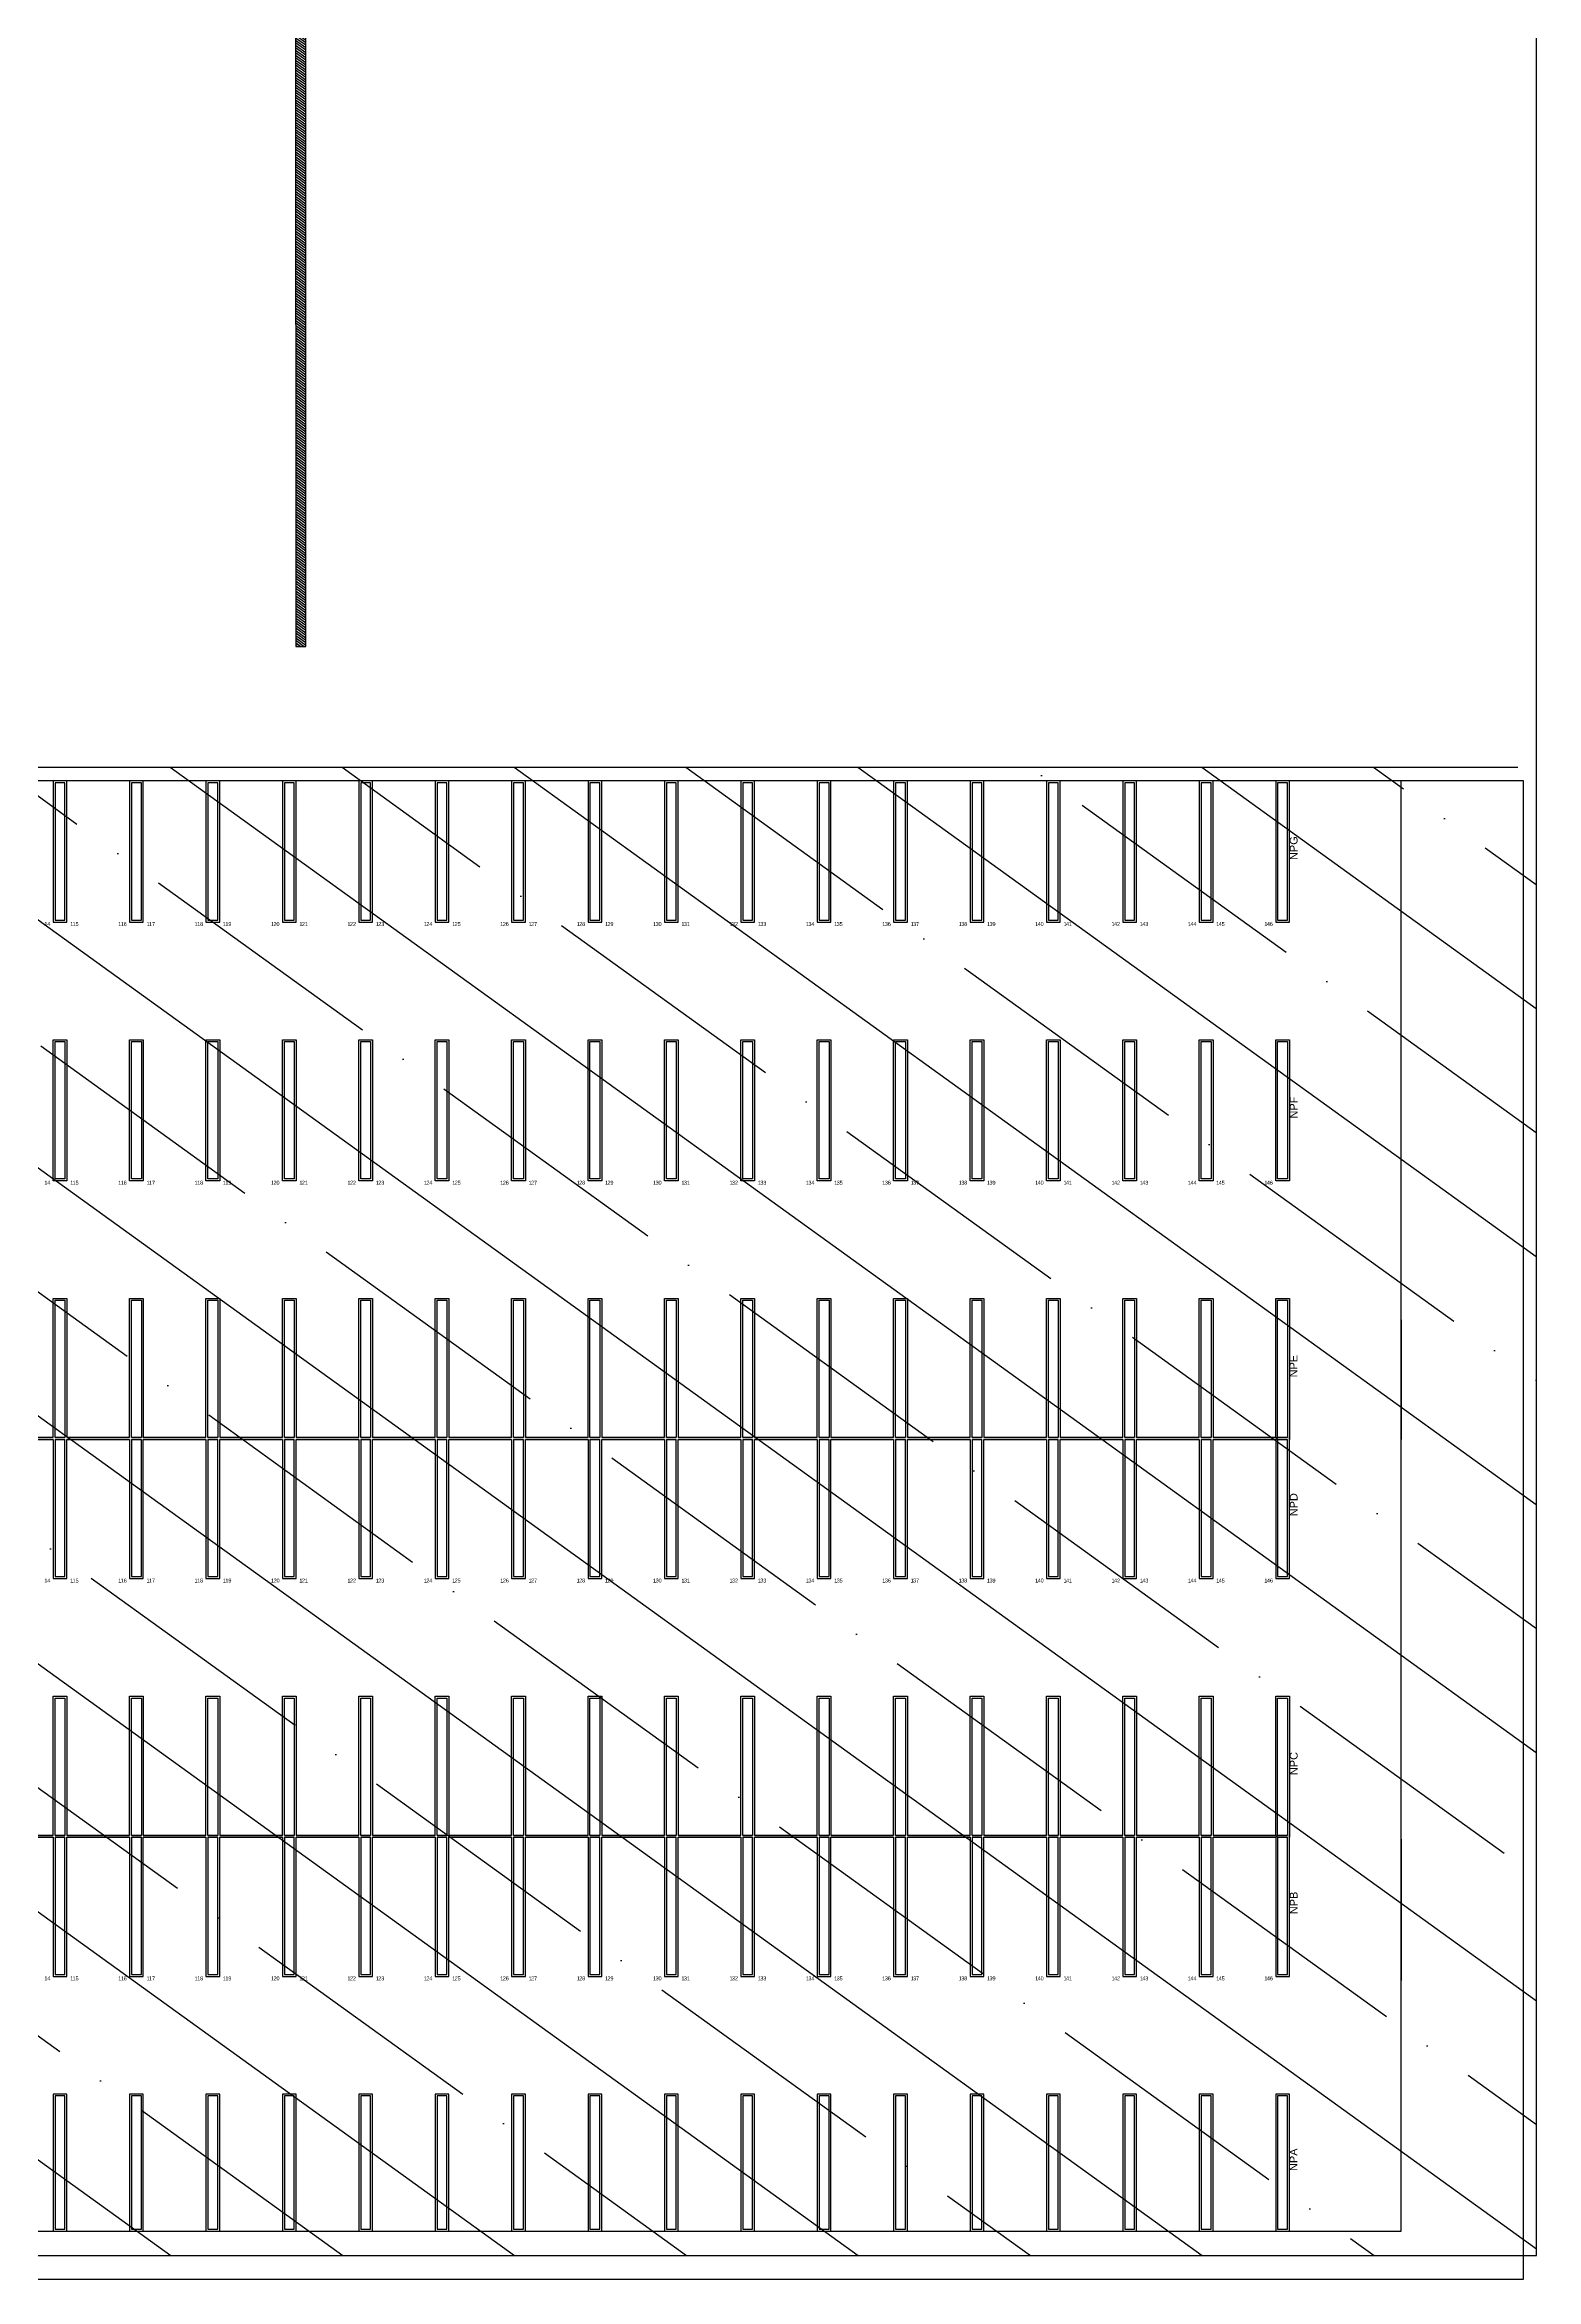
# Model space of a CAD drawing. Header units: inches. Extents: x -233729 to 737493, y -275239 to 196021.
# Drawn here: x 647806 to 704334, y -88617 to -3958 of the extents above; entities that cross this region are included whole.
import ezdxf
from ezdxf.lldxf.tags import DXFTag

# ---------------------------------------------------------------- set-up
doc = ezdxf.new("R2010")
doc.units = ezdxf.units.IN
doc.header["$MEASUREMENT"] = 0
for name, color, linetype in [('_FL_AREAS', 92, 'Continuous'), ('_FL_NEW WH_Pallets', 1, 'Continuous'), ('_FL_NEW WH_WALLS', 1, 'Continuous'), ('PR-CONCRETE', 224, 'Continuous'), ('PR-CONCRETE HATCH', 253, 'Continuous')]:
    doc.layers.add(name, color=color, linetype=linetype)
doc.layers.add('PR-RETAINING WALLS', color=4, linetype='Continuous', lineweight=25)
doc.styles.get("Standard").update_dxf_attribs({"font": 'arial.ttf'})
tags = doc.linetypes.add('DASHDOT2', pattern=[12.7, 6.35, -3.175, 0, -3.175]).pattern_tags.tags
tags[10:11] = [DXFTag(74, 4), DXFTag(75, 0), DXFTag(340, '0'), DXFTag(46, 0.0), DXFTag(50, 0.0), DXFTag(44, 0.0), DXFTag(45, 0.0)]
tags[8:9] = [DXFTag(74, 4), DXFTag(75, 0), DXFTag(340, '0'), DXFTag(46, 0.0), DXFTag(50, 0.0), DXFTag(44, 0.0), DXFTag(45, 0.0)]
tags[6:7] = [DXFTag(74, 4), DXFTag(75, 0), DXFTag(340, '0'), DXFTag(46, 0.0), DXFTag(50, 0.0), DXFTag(44, 0.0), DXFTag(45, 0.0)]
tags[4:5] = [DXFTag(74, 4), DXFTag(75, 0), DXFTag(340, '0'), DXFTag(46, 0.0), DXFTag(50, 0.0), DXFTag(44, 0.0), DXFTag(45, 0.0)]

# ---------------------------------------------------------------- blocks, each defined once
blk = doc.blocks.new('A$Cd2fab3cb')
at = {"layer": 'PR-CONCRETE HATCH', "linetype": 'DASHDOT2', "transparency": 33554559}
h = blk.add_hatch(dxfattribs=at)
h.set_pattern_fill('ANSI35', color=256, scale=100)
h.set_pattern_definition([(45, (-1598098.226, -830189.208), (-17.67766953, 17.67766953), []), (45, (-1598080.55, -830189.208), (-17.67766953, 17.67766953), [31.25, -6.25, 0, -6.25])])
h.paths.add_polyline_path([(118.26, 135.82), (300.88, 106.22), (182.68, -622.78), (0.07, -593.17)])
at = {"layer": 'PR-RETAINING WALLS'}
h = blk.add_hatch(dxfattribs=at)
h.set_pattern_fill('ANSI31', color=256, scale=2)
h.set_pattern_definition([(45, (-1598050.41568, -829894.31866), (-0.176776695297, 0.176776695297), [])])
h.paths.add_polyline_path([(-0.2, -1.24), (78.77, -14.03), (78.97, -12.79), (0, 0)])
at = {"layer": 'PR-CONCRETE'}
blk.add_lwpolyline([(183.1, -620.22), (300.88, 106.22), (-375.29, 215.84, 0.414214), (-426.92, 178.63), (-589.53, -824.37, -0.225878), (-596.57, -834.55, 1.082972), (-534.25, -925.43, -0.21352), (-522.41, -922.28), (-198.23, -974.84, -0.413147), (-160.99, -1026.3), (-166.15, -1058.87)], format="xyb", dxfattribs=at)
at = {"layer": 'PR-CONCRETE HATCH', "linetype": 'DASHDOT2'}
blk.add_lwpolyline([(0.07, -593.17), (117.9, 133.57)], dxfattribs=at)
at = {"layer": 'PR-RETAINING WALLS'}
blk.add_lwpolyline([(-0.2, -1.24), (78.77, -14.03), (78.97, -12.79), (0, 0), (-0.2, -1.24)], dxfattribs=at)
blk = doc.blocks.new('A$C4bdc07ce')
at = {"layer": '_FL_NEW WH_Pallets'}
for p, q in [((8904, -825), (8904, -1005)), ((8904, -828), (8904, -1008)), ((6840, -1005), (6744, -1005)), ((6840, -1008), (6744, -1008)), ((6744, -1008), (6840, -1008)), ((6858, -1005), (6843, -1005)), ((6858, -1008), (6843, -1008)), ((6843, -1008), (6858, -1008)), ((6957, -1005), (6861, -1005)), ((6957, -1008), (6861, -1008)), ((6861, -1008), (6957, -1008)), ((6975, -1005), (6960, -1005)), ((6975, -1008), (6960, -1008)), ((6960, -1008), (6975, -1008)), ((7074, -1005), (6978, -1005)), ((7074, -1008), (6978, -1008)), ((6978, -1008), (7074, -1008)), ((7092, -1005), (7077, -1005)), ((7092, -1008), (7077, -1008)), ((7077, -1008), (7092, -1008)), ((7191, -1005), (7095, -1005)), ((7191, -1008), (7095, -1008)), ((7095, -1008), (7191, -1008)), ((7209, -1005), (7194, -1005)), ((7209, -1008), (7194, -1008)), ((7194, -1008), (7209, -1008)), ((7308, -1005), (7212, -1005)), ((7308, -1008), (7212, -1008)), ((7212, -1008), (7308, -1008)), ((7326, -1005), (7311, -1005)), ((7326, -1008), (7311, -1008)), ((7311, -1008), (7326, -1008)), ((7425, -1005), (7329, -1005)), ((7425, -1008), (7329, -1008)), ((7329, -1008), (7425, -1008)), ((7443, -1005), (7428, -1005)), ((7443, -1008), (7428, -1008)), ((7428, -1008), (7443, -1008)), ((7542, -1005), (7446, -1005)), ((7542, -1008), (7446, -1008)), ((7446, -1008), (7542, -1008)), ((7560, -1005), (7545, -1005)), ((7560, -1008), (7545, -1008)), ((7545, -1008), (7560, -1008)), ((7659, -1005), (7563, -1005)), ((7659, -1008), (7563, -1008)), ((7563, -1008), (7659, -1008)), ((7677, -1005), (7662, -1005)), ((7677, -1008), (7662, -1008)), ((7662, -1008), (7677, -1008)), ((7776, -1005), (7680, -1005)), ((7776, -1008), (7680, -1008)), ((7680, -1008), (7776, -1008)), ((7794, -1005), (7779, -1005)), ((7794, -1008), (7779, -1008)), ((7779, -1008), (7794, -1008)), ((7893, -1005), (7797, -1005)), ((7893, -1008), (7797, -1008)), ((7797, -1008), (7893, -1008)), ((7911, -1005), (7896, -1005)), ((7911, -1008), (7896, -1008)), ((7896, -1008), (7911, -1008)), ((8010, -1005), (7914, -1005)), ((8010, -1008), (7914, -1008)), ((7914, -1008), (8010, -1008)), ((8028, -1005), (8013, -1005)), ((8028, -1008), (8013, -1008)), ((8013, -1008), (8028, -1008)), ((8127, -1005), (8031, -1005)), ((8127, -1008), (8031, -1008)), ((8031, -1008), (8127, -1008)), ((8145, -1005), (8130, -1005)), ((8145, -1008), (8130, -1008)), ((8130, -1008), (8145, -1008)), ((8244, -1005), (8148, -1005)), ((8244, -1008), (8148, -1008)), ((8148, -1008), (8244, -1008)), ((8262, -1005), (8247, -1005)), ((8262, -1008), (8247, -1008)), ((8247, -1008), (8262, -1008)), ((8361, -1005), (8265, -1005)), ((8361, -1008), (8265, -1008)), ((8265, -1008), (8361, -1008)), ((8379, -1005), (8364, -1005)), ((8379, -1008), (8364, -1008)), ((8364, -1008), (8379, -1008)), ((8478, -1005), (8382, -1005)), ((8478, -1008), (8382, -1008)), ((8382, -1008), (8478, -1008)), ((8496, -1005), (8481, -1005)), ((8496, -1008), (8481, -1008)), ((8481, -1008), (8496, -1008)), ((8595, -1005), (8499, -1005)), ((8595, -1008), (8499, -1008)), ((8499, -1008), (8595, -1008)), ((8613, -1005), (8598, -1005)), ((8613, -1008), (8598, -1008)), ((8598, -1008), (8613, -1008)), ((8712, -1005), (8616, -1005)), ((8712, -1008), (8616, -1008)), ((8616, -1008), (8712, -1008)), ((8712, -1005), (8715, -1008)), ((8715, -1005), (8712, -1008)), ((8730, -1005), (8715, -1005)), ((8730, -1008), (8715, -1008)), ((8715, -1008), (8730, -1008)), ((6840, -1614), (6744, -1614)), ((6840, -1617), (6744, -1617)), ((6744, -1617), (6840, -1617)), ((6858, -1614), (6843, -1614)), ((6858, -1617), (6843, -1617)), ((6843, -1617), (6858, -1617)), ((6957, -1614), (6861, -1614)), ((6957, -1617), (6861, -1617)), ((6861, -1617), (6957, -1617)), ((6975, -1614), (6960, -1614)), ((6975, -1617), (6960, -1617)), ((6960, -1617), (6975, -1617)), ((7074, -1614), (6978, -1614)), ((7074, -1617), (6978, -1617)), ((6978, -1617), (7074, -1617)), ((7092, -1614), (7077, -1614)), ((7092, -1617), (7077, -1617)), ((7077, -1617), (7092, -1617)), ((7191, -1614), (7095, -1614)), ((7191, -1617), (7095, -1617)), ((7095, -1617), (7191, -1617)), ((7209, -1614), (7194, -1614)), ((7209, -1617), (7194, -1617)), ((7194, -1617), (7209, -1617)), ((7308, -1614), (7212, -1614)), ((7308, -1617), (7212, -1617)), ((7212, -1617), (7308, -1617)), ((7326, -1614), (7311, -1614)), ((7326, -1617), (7311, -1617)), ((7311, -1617), (7326, -1617)), ((7425, -1614), (7329, -1614)), ((7425, -1617), (7329, -1617)), ((7329, -1617), (7425, -1617)), ((7443, -1614), (7428, -1614)), ((7443, -1617), (7428, -1617)), ((7428, -1617), (7443, -1617)), ((7542, -1614), (7446, -1614)), ((7542, -1617), (7446, -1617)), ((7446, -1617), (7542, -1617)), ((7560, -1614), (7545, -1614)), ((7560, -1617), (7545, -1617)), ((7545, -1617), (7560, -1617)), ((7659, -1614), (7563, -1614)), ((7659, -1617), (7563, -1617)), ((7563, -1617), (7659, -1617)), ((7677, -1614), (7662, -1614)), ((7677, -1617), (7662, -1617)), ((7662, -1617), (7677, -1617)), ((7776, -1614), (7680, -1614)), ((7776, -1617), (7680, -1617)), ((7680, -1617), (7776, -1617)), ((7794, -1614), (7779, -1614)), ((7794, -1617), (7779, -1617)), ((7779, -1617), (7794, -1617)), ((7893, -1614), (7797, -1614)), ((7893, -1617), (7797, -1617)), ((7797, -1617), (7893, -1617)), ((7911, -1614), (7896, -1614)), ((7911, -1617), (7896, -1617)), ((7896, -1617), (7911, -1617)), ((8010, -1614), (7914, -1614)), ((8010, -1617), (7914, -1617)), ((7914, -1617), (8010, -1617)), ((8028, -1614), (8013, -1614)), ((8028, -1617), (8013, -1617)), ((8013, -1617), (8028, -1617)), ((8127, -1614), (8031, -1614)), ((8127, -1617), (8031, -1617)), ((8031, -1617), (8127, -1617)), ((8145, -1614), (8130, -1614)), ((8145, -1617), (8130, -1617)), ((8130, -1617), (8145, -1617)), ((8244, -1614), (8148, -1614)), ((8244, -1617), (8148, -1617)), ((8148, -1617), (8244, -1617)), ((8262, -1614), (8247, -1614)), ((8262, -1617), (8247, -1617)), ((8247, -1617), (8262, -1617)), ((8361, -1614), (8265, -1614)), ((8361, -1617), (8265, -1617)), ((8265, -1617), (8361, -1617)), ((8379, -1614), (8364, -1614)), ((8379, -1617), (8364, -1617)), ((8364, -1617), (8379, -1617)), ((8478, -1614), (8382, -1614)), ((8478, -1617), (8382, -1617)), ((8382, -1617), (8478, -1617)), ((8496, -1614), (8481, -1614)), ((8496, -1617), (8481, -1617)), ((8481, -1617), (8496, -1617)), ((8595, -1614), (8499, -1614)), ((8595, -1617), (8499, -1617)), ((8499, -1617), (8595, -1617)), ((8613, -1614), (8598, -1614)), ((8613, -1617), (8598, -1617)), ((8598, -1617), (8613, -1617)), ((8712, -1614), (8616, -1614)), ((8712, -1617), (8616, -1617)), ((8616, -1617), (8712, -1617)), ((8712, -1614), (8715, -1617)), ((8715, -1614), (8712, -1617)), ((8730, -1614), (8715, -1614)), ((8730, -1617), (8715, -1617)), ((8715, -1617), (8730, -1617)), ((8904, -1620), (8904, -1836)), ((8733, -2220), (8733, -2010))]:
    blk.add_line(p, q, dxfattribs=at)
for points in [[(0, -2220), (0, -2220), (8904, -2220), (8904, 0), (0, 0), (0, -2220)], [(6840, 0), (6840, 0), (6840, -216), (6861, -216), (6861, 0), (6840, 0)], [(6957, 0), (6957, 0), (6957, -216), (6978, -216), (6978, 0), (6957, 0)], [(7074, 0), (7074, 0), (7074, -216), (7095, -216), (7095, 0), (7074, 0)], [(7191, 0), (7191, 0), (7191, -216), (7212, -216), (7212, 0), (7191, 0)], [(7308, 0), (7308, 0), (7308, -216), (7329, -216), (7329, 0), (7308, 0)], [(7425, 0), (7425, 0), (7425, -216), (7446, -216), (7446, 0), (7425, 0)], [(7542, 0), (7542, 0), (7542, -216), (7563, -216), (7563, 0), (7542, 0)], [(7659, 0), (7659, 0), (7659, -216), (7680, -216), (7680, 0), (7659, 0)], [(7776, 0), (7776, 0), (7776, -216), (7797, -216), (7797, 0), (7776, 0)], [(7893, 0), (7893, 0), (7893, -216), (7914, -216), (7914, 0), (7893, 0)], [(8010, 0), (8010, 0), (8010, -216), (8031, -216), (8031, 0), (8010, 0)], [(8127, 0), (8127, 0), (8127, -216), (8148, -216), (8148, 0), (8127, 0)], [(8244, 0), (8244, 0), (8244, -216), (8265, -216), (8265, 0), (8244, 0)], [(8361, 0), (8361, 0), (8361, -216), (8382, -216), (8382, 0), (8361, 0)], [(8478, 0), (8478, 0), (8478, -216), (8499, -216), (8499, 0), (8478, 0)], [(8595, 0), (8595, 0), (8595, -216), (8616, -216), (8616, 0), (8595, 0)], [(8712, 0), (8712, 0), (8712, -216), (8733, -216), (8733, 0), (8712, 0)], [(6840, -612), (6840, -612), (6840, -396), (6861, -396), (6861, -612), (6840, -612)], [(6957, -612), (6957, -612), (6957, -396), (6978, -396), (6978, -612), (6957, -612)], [(7074, -612), (7074, -612), (7074, -396), (7095, -396), (7095, -612), (7074, -612)], [(7191, -612), (7191, -612), (7191, -396), (7212, -396), (7212, -612), (7191, -612)], [(7308, -612), (7308, -612), (7308, -396), (7329, -396), (7329, -612), (7308, -612)], [(7425, -612), (7425, -612), (7425, -396), (7446, -396), (7446, -612), (7425, -612)], [(7542, -612), (7542, -612), (7542, -396), (7563, -396), (7563, -612), (7542, -612)], [(7659, -612), (7659, -612), (7659, -396), (7680, -396), (7680, -612), (7659, -612)], [(7776, -612), (7776, -612), (7776, -396), (7797, -396), (7797, -612), (7776, -612)], [(7893, -612), (7893, -612), (7893, -396), (7914, -396), (7914, -612), (7893, -612)], [(8010, -612), (8010, -612), (8010, -396), (8031, -396), (8031, -612), (8010, -612)], [(8127, -612), (8127, -612), (8127, -396), (8148, -396), (8148, -612), (8127, -612)], [(8244, -612), (8244, -612), (8244, -396), (8265, -396), (8265, -612), (8244, -612)], [(8361, -612), (8361, -612), (8361, -396), (8382, -396), (8382, -612), (8361, -612)], [(8478, -612), (8478, -612), (8478, -396), (8499, -396), (8499, -612), (8478, -612)], [(8595, -612), (8595, -612), (8595, -396), (8616, -396), (8616, -612), (8595, -612)], [(8712, -612), (8712, -612), (8712, -396), (8733, -396), (8733, -612), (8712, -612)], [(6840, -1005), (6840, -792), (6861, -792), (6861, -1005)], [(6957, -1005), (6957, -792), (6978, -792), (6978, -1005)], [(7074, -1005), (7074, -792), (7095, -792), (7095, -1005)], [(7191, -1005), (7191, -792), (7212, -792), (7212, -1005)], [(7308, -1005), (7308, -792), (7329, -792), (7329, -1005)], [(7425, -1005), (7425, -792), (7446, -792), (7446, -1005)], [(7542, -1005), (7542, -792), (7563, -792), (7563, -1005)], [(7659, -1005), (7659, -792), (7680, -792), (7680, -1005)], [(7776, -1005), (7776, -792), (7797, -792), (7797, -1005)], [(7893, -1005), (7893, -792), (7914, -792), (7914, -1005)], [(8010, -1005), (8010, -792), (8031, -792), (8031, -1005)], [(8127, -1005), (8127, -792), (8148, -792), (8148, -1005)], [(8244, -1005), (8244, -792), (8265, -792), (8265, -1005)], [(8361, -1005), (8361, -792), (8382, -792), (8382, -1005)], [(8478, -1005), (8478, -792), (8499, -792), (8499, -1005)], [(8595, -1005), (8595, -792), (8616, -792), (8616, -1005)], [(8712, -1005), (8712, -792), (8733, -792), (8733, -1008)], [(6840, -1008), (6840, -1221), (6861, -1221), (6861, -1008)], [(6858, -1005), (6843, -1005)], [(6858, -1008), (6843, -1008)], [(6957, -1008), (6957, -1221), (6978, -1221), (6978, -1008)], [(6975, -1005), (6960, -1005)], [(6975, -1008), (6960, -1008)], [(7074, -1008), (7074, -1221), (7095, -1221), (7095, -1008)], [(7092, -1005), (7077, -1005)], [(7092, -1008), (7077, -1008)], [(7191, -1008), (7191, -1221), (7212, -1221), (7212, -1008)], [(7209, -1005), (7194, -1005)], [(7209, -1008), (7194, -1008)], [(7308, -1008), (7308, -1221), (7329, -1221), (7329, -1008)], [(7326, -1005), (7311, -1005)], [(7326, -1008), (7311, -1008)], [(7425, -1008), (7425, -1221), (7446, -1221), (7446, -1008)], [(7443, -1005), (7428, -1005)], [(7443, -1008), (7428, -1008)], [(7542, -1008), (7542, -1221), (7563, -1221), (7563, -1008)], [(7560, -1005), (7545, -1005)], [(7560, -1008), (7545, -1008)], [(7659, -1008), (7659, -1221), (7680, -1221), (7680, -1008)], [(7677, -1005), (7662, -1005)], [(7677, -1008), (7662, -1008)], [(7776, -1008), (7776, -1221), (7797, -1221), (7797, -1008)], [(7794, -1005), (7779, -1005)], [(7794, -1008), (7779, -1008)], [(7893, -1008), (7893, -1221), (7914, -1221), (7914, -1008)], [(7911, -1005), (7896, -1005)], [(7911, -1008), (7896, -1008)], [(8010, -1008), (8010, -1221), (8031, -1221), (8031, -1008)], [(8028, -1005), (8013, -1005)], [(8028, -1008), (8013, -1008)], [(8127, -1008), (8127, -1221), (8148, -1221), (8148, -1008)], [(8145, -1005), (8130, -1005)], [(8145, -1008), (8130, -1008)], [(8244, -1008), (8244, -1221), (8265, -1221), (8265, -1008)], [(8262, -1005), (8247, -1005)], [(8262, -1008), (8247, -1008)], [(8361, -1008), (8361, -1221), (8382, -1221), (8382, -1008)], [(8379, -1005), (8364, -1005)], [(8379, -1008), (8364, -1008)], [(8478, -1008), (8478, -1221), (8499, -1221), (8499, -1008)], [(8496, -1005), (8481, -1005)], [(8496, -1008), (8481, -1008)], [(8595, -1008), (8595, -1221), (8616, -1221), (8616, -1008)], [(8613, -1005), (8598, -1005)], [(8613, -1008), (8598, -1008)], [(8712, -1008), (8712, -1221), (8733, -1221), (8733, -1005)], [(8730, -1005), (8715, -1005)], [(8730, -1008), (8715, -1008)], [(6840, -1614), (6840, -1401), (6861, -1401), (6861, -1614)], [(6957, -1614), (6957, -1401), (6978, -1401), (6978, -1614)], [(7074, -1614), (7074, -1401), (7095, -1401), (7095, -1614)], [(7191, -1614), (7191, -1401), (7212, -1401), (7212, -1614)], [(7308, -1614), (7308, -1401), (7329, -1401), (7329, -1614)], [(7425, -1614), (7425, -1401), (7446, -1401), (7446, -1614)], [(7542, -1614), (7542, -1401), (7563, -1401), (7563, -1614)], [(7659, -1614), (7659, -1401), (7680, -1401), (7680, -1614)], [(7776, -1614), (7776, -1401), (7797, -1401), (7797, -1614)], [(7893, -1614), (7893, -1401), (7914, -1401), (7914, -1614)], [(8010, -1614), (8010, -1401), (8031, -1401), (8031, -1614)], [(8127, -1614), (8127, -1401), (8148, -1401), (8148, -1614)], [(8244, -1614), (8244, -1401), (8265, -1401), (8265, -1614)], [(8361, -1614), (8361, -1401), (8382, -1401), (8382, -1614)], [(8478, -1614), (8478, -1401), (8499, -1401), (8499, -1614)], [(8595, -1614), (8595, -1401), (8616, -1401), (8616, -1614)], [(8712, -1614), (8712, -1401), (8733, -1401), (8733, -1617)], [(6840, -1617), (6840, -1830), (6861, -1830), (6861, -1617)], [(6858, -1614), (6843, -1614)], [(6858, -1617), (6843, -1617)], [(6957, -1617), (6957, -1830), (6978, -1830), (6978, -1617)], [(6975, -1614), (6960, -1614)], [(6975, -1617), (6960, -1617)], [(7074, -1617), (7074, -1830), (7095, -1830), (7095, -1617)], [(7092, -1614), (7077, -1614)], [(7092, -1617), (7077, -1617)], [(7191, -1617), (7191, -1830), (7212, -1830), (7212, -1617)], [(7209, -1614), (7194, -1614)], [(7209, -1617), (7194, -1617)], [(7308, -1617), (7308, -1830), (7329, -1830), (7329, -1617)], [(7326, -1614), (7311, -1614)], [(7326, -1617), (7311, -1617)], [(7425, -1617), (7425, -1830), (7446, -1830), (7446, -1617)], [(7443, -1614), (7428, -1614)], [(7443, -1617), (7428, -1617)], [(7542, -1617), (7542, -1830), (7563, -1830), (7563, -1617)], [(7560, -1614), (7545, -1614)], [(7560, -1617), (7545, -1617)], [(7659, -1617), (7659, -1830), (7680, -1830), (7680, -1617)], [(7677, -1614), (7662, -1614)], [(7677, -1617), (7662, -1617)], [(7776, -1617), (7776, -1830), (7797, -1830), (7797, -1617)], [(7794, -1614), (7779, -1614)], [(7794, -1617), (7779, -1617)], [(7893, -1617), (7893, -1830), (7914, -1830), (7914, -1617)], [(7911, -1614), (7896, -1614)], [(7911, -1617), (7896, -1617)], [(8010, -1617), (8010, -1830), (8031, -1830), (8031, -1617)], [(8028, -1614), (8013, -1614)], [(8028, -1617), (8013, -1617)], [(8127, -1617), (8127, -1830), (8148, -1830), (8148, -1617)], [(8145, -1614), (8130, -1614)], [(8145, -1617), (8130, -1617)], [(8244, -1617), (8244, -1830), (8265, -1830), (8265, -1617)], [(8262, -1614), (8247, -1614)], [(8262, -1617), (8247, -1617)], [(8361, -1617), (8361, -1830), (8382, -1830), (8382, -1617)], [(8379, -1614), (8364, -1614)], [(8379, -1617), (8364, -1617)], [(8478, -1617), (8478, -1830), (8499, -1830), (8499, -1617)], [(8496, -1614), (8481, -1614)], [(8496, -1617), (8481, -1617)], [(8595, -1617), (8595, -1830), (8616, -1830), (8616, -1617)], [(8613, -1614), (8598, -1614)], [(8613, -1617), (8598, -1617)], [(8712, -1617), (8712, -1830), (8733, -1830), (8733, -1614)], [(8730, -1614), (8715, -1614)], [(8730, -1617), (8715, -1617)], [(6840, -2010), (6840, -2010), (6840, -2220), (6861, -2220), (6861, -2010), (6840, -2010)], [(6957, -2010), (6957, -2010), (6957, -2220), (6978, -2220), (6978, -2010), (6957, -2010)], [(7074, -2010), (7074, -2010), (7074, -2220), (7095, -2220), (7095, -2010), (7074, -2010)], [(7191, -2010), (7191, -2010), (7191, -2220), (7212, -2220), (7212, -2010), (7191, -2010)], [(7308, -2010), (7308, -2010), (7308, -2220), (7329, -2220), (7329, -2010), (7308, -2010)], [(7425, -2010), (7425, -2010), (7425, -2220), (7446, -2220), (7446, -2010), (7425, -2010)], [(7542, -2010), (7542, -2010), (7542, -2220), (7563, -2220), (7563, -2010), (7542, -2010)], [(7659, -2010), (7659, -2010), (7659, -2220), (7680, -2220), (7680, -2010), (7659, -2010)], [(7776, -2010), (7776, -2010), (7776, -2220), (7797, -2220), (7797, -2010), (7776, -2010)], [(7893, -2010), (7893, -2010), (7893, -2220), (7914, -2220), (7914, -2010), (7893, -2010)], [(8010, -2010), (8010, -2010), (8010, -2220), (8031, -2220), (8031, -2010), (8010, -2010)], [(8127, -2010), (8127, -2010), (8127, -2220), (8148, -2220), (8148, -2010), (8127, -2010)], [(8244, -2010), (8244, -2010), (8244, -2220), (8265, -2220), (8265, -2010), (8244, -2010)], [(8361, -2010), (8361, -2010), (8361, -2220), (8382, -2220), (8382, -2010), (8361, -2010)], [(8478, -2010), (8478, -2010), (8478, -2220), (8499, -2220), (8499, -2010), (8478, -2010)], [(8595, -2010), (8595, -2010), (8595, -2220), (8616, -2220), (8616, -2010), (8595, -2010)], [(8712, -2010), (8712, -2010), (8712, -2220), (8733, -2220), (8733, -2010), (8712, -2010)]]:
    blk.add_lwpolyline(points, dxfattribs=at)
for points in [[(6843, -3), (6843, -213), (6858, -213), (6858, -3)], [(6960, -3), (6960, -213), (6975, -213), (6975, -3)], [(7077, -3), (7077, -213), (7092, -213), (7092, -3)], [(7194, -3), (7194, -213), (7209, -213), (7209, -3)], [(7311, -3), (7311, -213), (7326, -213), (7326, -3)], [(7428, -3), (7428, -213), (7443, -213), (7443, -3)], [(7545, -3), (7545, -213), (7560, -213), (7560, -3)], [(7662, -3), (7662, -213), (7677, -213), (7677, -3)], [(7779, -3), (7779, -213), (7794, -213), (7794, -3)], [(7896, -3), (7896, -213), (7911, -213), (7911, -3)], [(8013, -3), (8013, -213), (8028, -213), (8028, -3)], [(8130, -3), (8130, -213), (8145, -213), (8145, -3)], [(8247, -3), (8247, -213), (8262, -213), (8262, -3)], [(8364, -3), (8364, -213), (8379, -213), (8379, -3)], [(8481, -3), (8481, -213), (8496, -213), (8496, -3)], [(8598, -3), (8598, -213), (8613, -213), (8613, -3)], [(8715, -3), (8715, -213), (8730, -213), (8730, -3)], [(6843, -609), (6843, -399), (6858, -399), (6858, -609)], [(6960, -609), (6960, -399), (6975, -399), (6975, -609)], [(7077, -609), (7077, -399), (7092, -399), (7092, -609)], [(7194, -609), (7194, -399), (7209, -399), (7209, -609)], [(7311, -609), (7311, -399), (7326, -399), (7326, -609)], [(7428, -609), (7428, -399), (7443, -399), (7443, -609)], [(7545, -609), (7545, -399), (7560, -399), (7560, -609)], [(7662, -609), (7662, -399), (7677, -399), (7677, -609)], [(7779, -609), (7779, -399), (7794, -399), (7794, -609)], [(7896, -609), (7896, -399), (7911, -399), (7911, -609)], [(8013, -609), (8013, -399), (8028, -399), (8028, -609)], [(8130, -609), (8130, -399), (8145, -399), (8145, -609)], [(8247, -609), (8247, -399), (8262, -399), (8262, -609)], [(8364, -609), (8364, -399), (8379, -399), (8379, -609)], [(8481, -609), (8481, -399), (8496, -399), (8496, -609)], [(8598, -609), (8598, -399), (8613, -399), (8613, -609)], [(8715, -609), (8715, -399), (8730, -399), (8730, -609)], [(6843, -1005), (6843, -795), (6858, -795), (6858, -1005)], [(6960, -1005), (6960, -795), (6975, -795), (6975, -1005)], [(7077, -1005), (7077, -795), (7092, -795), (7092, -1005)], [(7194, -1005), (7194, -795), (7209, -795), (7209, -1005)], [(7311, -1005), (7311, -795), (7326, -795), (7326, -1005)], [(7428, -1005), (7428, -795), (7443, -795), (7443, -1005)], [(7545, -1005), (7545, -795), (7560, -795), (7560, -1005)], [(7662, -1005), (7662, -795), (7677, -795), (7677, -1005)], [(7779, -1005), (7779, -795), (7794, -795), (7794, -1005)], [(7896, -1005), (7896, -795), (7911, -795), (7911, -1005)], [(8013, -1005), (8013, -795), (8028, -795), (8028, -1005)], [(8130, -1005), (8130, -795), (8145, -795), (8145, -1005)], [(8247, -1005), (8247, -795), (8262, -795), (8262, -1005)], [(8364, -1005), (8364, -795), (8379, -795), (8379, -1005)], [(8481, -1005), (8481, -795), (8496, -795), (8496, -1005)], [(8598, -1005), (8598, -795), (8613, -795), (8613, -1005)], [(8715, -1005), (8715, -795), (8730, -795), (8730, -1005)], [(6840, -1005), (6840, -1005)], [(6840, -1008), (6840, -1008)], [(6843, -1008), (6843, -1218), (6858, -1218), (6858, -1008)], [(6957, -1005), (6957, -1005)], [(6957, -1008), (6957, -1008)], [(6960, -1008), (6960, -1218), (6975, -1218), (6975, -1008)], [(7074, -1005), (7074, -1005)], [(7074, -1008), (7074, -1008)], [(7077, -1008), (7077, -1218), (7092, -1218), (7092, -1008)], [(7191, -1005), (7191, -1005)], [(7191, -1008), (7191, -1008)], [(7194, -1008), (7194, -1218), (7209, -1218), (7209, -1008)], [(7308, -1005), (7308, -1005)], [(7308, -1008), (7308, -1008)], [(7311, -1008), (7311, -1218), (7326, -1218), (7326, -1008)], [(7425, -1005), (7425, -1005)], [(7425, -1008), (7425, -1008)], [(7428, -1008), (7428, -1218), (7443, -1218), (7443, -1008)], [(7542, -1005), (7542, -1005)], [(7542, -1008), (7542, -1008)], [(7545, -1008), (7545, -1218), (7560, -1218), (7560, -1008)], [(7659, -1005), (7659, -1005)], [(7659, -1008), (7659, -1008)], [(7662, -1008), (7662, -1218), (7677, -1218), (7677, -1008)], [(7776, -1005), (7776, -1005)], [(7776, -1008), (7776, -1008)], [(7779, -1008), (7779, -1218), (7794, -1218), (7794, -1008)], [(7893, -1005), (7893, -1005)], [(7893, -1008), (7893, -1008)], [(7896, -1008), (7896, -1218), (7911, -1218), (7911, -1008)], [(8010, -1005), (8010, -1005)], [(8010, -1008), (8010, -1008)], [(8013, -1008), (8013, -1218), (8028, -1218), (8028, -1008)], [(8127, -1005), (8127, -1005)], [(8127, -1008), (8127, -1008)], [(8130, -1008), (8130, -1218), (8145, -1218), (8145, -1008)], [(8244, -1005), (8244, -1005)], [(8244, -1008), (8244, -1008)], [(8247, -1008), (8247, -1218), (8262, -1218), (8262, -1008)], [(8361, -1005), (8361, -1005)], [(8361, -1008), (8361, -1008)], [(8364, -1008), (8364, -1218), (8379, -1218), (8379, -1008)], [(8478, -1005), (8478, -1005)], [(8478, -1008), (8478, -1008)], [(8481, -1008), (8481, -1218), (8496, -1218), (8496, -1008)], [(8595, -1005), (8595, -1005)], [(8595, -1008), (8595, -1008)], [(8598, -1008), (8598, -1218), (8613, -1218), (8613, -1008)], [(8712, -1005), (8712, -1005)], [(8712, -1008), (8712, -1008)], [(8715, -1008), (8715, -1218), (8730, -1218), (8730, -1008)], [(6843, -1614), (6843, -1404), (6858, -1404), (6858, -1614)], [(6960, -1614), (6960, -1404), (6975, -1404), (6975, -1614)], [(7077, -1614), (7077, -1404), (7092, -1404), (7092, -1614)], [(7194, -1614), (7194, -1404), (7209, -1404), (7209, -1614)], [(7311, -1614), (7311, -1404), (7326, -1404), (7326, -1614)], [(7428, -1614), (7428, -1404), (7443, -1404), (7443, -1614)], [(7545, -1614), (7545, -1404), (7560, -1404), (7560, -1614)], [(7662, -1614), (7662, -1404), (7677, -1404), (7677, -1614)], [(7779, -1614), (7779, -1404), (7794, -1404), (7794, -1614)], [(7896, -1614), (7896, -1404), (7911, -1404), (7911, -1614)], [(8013, -1614), (8013, -1404), (8028, -1404), (8028, -1614)], [(8130, -1614), (8130, -1404), (8145, -1404), (8145, -1614)], [(8247, -1614), (8247, -1404), (8262, -1404), (8262, -1614)], [(8364, -1614), (8364, -1404), (8379, -1404), (8379, -1614)], [(8481, -1614), (8481, -1404), (8496, -1404), (8496, -1614)], [(8598, -1614), (8598, -1404), (8613, -1404), (8613, -1614)], [(8715, -1614), (8715, -1404), (8730, -1404), (8730, -1614)], [(6843, -1617), (6843, -1827), (6858, -1827), (6858, -1617)], [(6960, -1617), (6960, -1827), (6975, -1827), (6975, -1617)], [(7077, -1617), (7077, -1827), (7092, -1827), (7092, -1617)], [(7194, -1617), (7194, -1827), (7209, -1827), (7209, -1617)], [(7311, -1617), (7311, -1827), (7326, -1827), (7326, -1617)], [(7428, -1617), (7428, -1827), (7443, -1827), (7443, -1617)], [(7545, -1617), (7545, -1827), (7560, -1827), (7560, -1617)], [(7662, -1617), (7662, -1827), (7677, -1827), (7677, -1617)], [(7779, -1617), (7779, -1827), (7794, -1827), (7794, -1617)], [(7896, -1617), (7896, -1827), (7911, -1827), (7911, -1617)], [(8013, -1617), (8013, -1827), (8028, -1827), (8028, -1617)], [(8130, -1617), (8130, -1827), (8145, -1827), (8145, -1617)], [(8247, -1617), (8247, -1827), (8262, -1827), (8262, -1617)], [(8364, -1617), (8364, -1827), (8379, -1827), (8379, -1617)], [(8481, -1617), (8481, -1827), (8496, -1827), (8496, -1617)], [(8598, -1617), (8598, -1827), (8613, -1827), (8613, -1617)], [(8715, -1617), (8715, -1827), (8730, -1827), (8730, -1617)], [(6843, -2013), (6843, -2217), (6858, -2217), (6858, -2013)], [(6960, -2013), (6960, -2217), (6975, -2217), (6975, -2013)], [(7077, -2013), (7077, -2217), (7092, -2217), (7092, -2013)], [(7194, -2013), (7194, -2217), (7209, -2217), (7209, -2013)], [(7311, -2013), (7311, -2217), (7326, -2217), (7326, -2013)], [(7428, -2013), (7428, -2217), (7443, -2217), (7443, -2013)], [(7545, -2013), (7545, -2217), (7560, -2217), (7560, -2013)], [(7662, -2013), (7662, -2217), (7677, -2217), (7677, -2013)], [(7779, -2013), (7779, -2217), (7794, -2217), (7794, -2013)], [(7896, -2013), (7896, -2217), (7911, -2217), (7911, -2013)], [(8013, -2013), (8013, -2217), (8028, -2217), (8028, -2013)], [(8130, -2013), (8130, -2217), (8145, -2217), (8145, -2013)], [(8247, -2013), (8247, -2217), (8262, -2217), (8262, -2013)], [(8364, -2013), (8364, -2217), (8379, -2217), (8379, -2013)], [(8481, -2013), (8481, -2217), (8496, -2217), (8496, -2013)], [(8598, -2013), (8598, -2217), (8613, -2217), (8613, -2013)], [(8715, -2013), (8715, -2217), (8730, -2217), (8730, -2013)]]:
    blk.add_lwpolyline(points, close=True, dxfattribs=at)
for s, p in [('1', (6826.5, -221.9)), ('4', (6831, -221.9)), ('1', (6866, -222)), ('1', (6869.8, -221.9)), ('5', (6874.3, -222)), ('1', (6939.6, -222)), ('1', (6943.5, -221.9)), ('6', (6948, -221.9)), ('1', (6983, -222)), ('1', (6986.8, -221.9)), ('7', (6991.3, -222)), ('1', (7056.6, -222)), ('1', (7060.5, -221.9)), ('8', (7065, -221.9)), ('1', (7100, -222)), ('1', (7103.8, -221.9)), ('9', (7108.3, -222)), ('1', (7173.6, -222)), ('2', (7177.5, -221.9)), ('0', (7182, -221.9)), ('1', (7217, -222)), ('2', (7220.8, -221.9)), ('1', (7225.3, -222)), ('1', (7290.6, -222)), ('2', (7294.5, -221.9)), ('2', (7299, -221.9)), ('1', (7334, -222)), ('2', (7337.8, -221.9)), ('3', (7342.3, -222)), ('1', (7407.6, -222)), ('2', (7411.5, -221.9)), ('4', (7416, -221.9)), ('1', (7451, -222)), ('2', (7454.8, -221.9)), ('5', (7459.3, -222)), ('1', (7524.6, -222)), ('2', (7528.5, -221.9)), ('6', (7533, -221.9)), ('1', (7568, -222)), ('2', (7571.8, -221.9)), ('7', (7576.3, -222)), ('1', (7641.6, -222)), ('2', (7645.5, -221.9)), ('8', (7650, -221.9)), ('1', (7685, -222)), ('2', (7688.8, -221.9)), ('9', (7693.3, -222)), ('1', (7758.6, -222)), ('3', (7762.5, -221.9)), ('0', (7767, -221.9)), ('1', (7802, -222)), ('3', (7805.8, -221.9)), ('1', (7810.3, -222)), ('1', (7875.6, -222)), ('3', (7879.5, -221.9)), ('2', (7884, -221.9)), ('1', (7919, -222)), ('3', (7922.8, -221.9)), ('3', (7927.3, -222)), ('1', (7992.6, -222)), ('3', (7996.5, -221.9)), ('4', (8001, -221.9)), ('1', (8036, -222)), ('3', (8039.8, -221.9)), ('5', (8044.3, -222)), ('1', (8109.6, -222)), ('3', (8113.5, -221.9)), ('6', (8118, -221.9)), ('1', (8153, -222)), ('3', (8156.8, -221.9)), ('7', (8161.3, -222)), ('1', (8226.6, -222)), ('3', (8230.5, -221.9)), ('8', (8235, -221.9)), ('1', (8270, -222)), ('3', (8273.8, -221.9)), ('9', (8278.3, -222)), ('1', (8343.6, -222)), ('4', (8347.5, -221.9)), ('0', (8352, -221.9)), ('1', (8387, -222)), ('4', (8390.8, -221.9)), ('1', (8395.3, -222)), ('1', (8460.6, -222)), ('4', (8464.5, -221.9)), ('2', (8469, -221.9)), ('1', (8504, -222)), ('4', (8507.8, -221.9)), ('3', (8512.3, -222)), ('1', (8577.6, -222)), ('4', (8581.5, -221.9)), ('4', (8586, -221.9)), ('1', (8621, -222)), ('4', (8624.8, -221.9)), ('5', (8629.3, -222)), ('1', (8694.6, -222)), ('4', (8698.5, -221.9)), ('6', (8703, -221.9)), ('1', (6826.5, -617.9)), ('4', (6831, -617.9)), ('1', (6866, -618)), ('1', (6869.8, -617.9)), ('5', (6874.3, -618)), ('1', (6939.6, -618)), ('1', (6943.5, -617.9)), ('6', (6948, -617.9)), ('1', (6983, -618)), ('1', (6986.8, -617.9)), ('7', (6991.3, -618)), ('1', (7056.6, -618)), ('1', (7060.5, -617.9)), ('8', (7065, -617.9)), ('1', (7100, -618)), ('1', (7103.8, -617.9)), ('9', (7108.3, -618)), ('1', (7173.6, -618)), ('2', (7177.5, -617.9)), ('0', (7182, -617.9)), ('1', (7217, -618)), ('2', (7220.8, -617.9)), ('1', (7225.3, -618)), ('1', (7290.6, -618)), ('2', (7294.5, -617.9)), ('2', (7299, -617.9)), ('1', (7334, -618)), ('2', (7337.8, -617.9)), ('3', (7342.3, -618)), ('1', (7407.6, -618)), ('2', (7411.5, -617.9)), ('4', (7416, -617.9)), ('1', (7451, -618)), ('2', (7454.8, -617.9)), ('5', (7459.3, -618)), ('1', (7524.6, -618)), ('2', (7528.5, -617.9)), ('6', (7533, -617.9)), ('1', (7568, -618)), ('2', (7571.8, -617.9)), ('7', (7576.3, -618)), ('1', (7641.6, -618)), ('2', (7645.5, -617.9)), ('8', (7650, -617.9)), ('1', (7685, -618)), ('2', (7688.8, -617.9)), ('9', (7693.3, -618)), ('1', (7758.6, -618)), ('3', (7762.5, -617.9)), ('0', (7767, -617.9)), ('1', (7802, -618)), ('3', (7805.8, -617.9)), ('1', (7810.3, -618)), ('1', (7875.6, -618)), ('3', (7879.5, -617.9)), ('2', (7884, -617.9)), ('1', (7919, -618)), ('3', (7922.8, -617.9)), ('3', (7927.3, -618)), ('1', (7992.6, -618)), ('3', (7996.5, -617.9)), ('4', (8001, -617.9)), ('1', (8036, -618)), ('3', (8039.8, -617.9)), ('5', (8044.3, -618)), ('1', (8109.6, -618)), ('3', (8113.5, -617.9)), ('6', (8118, -617.9)), ('1', (8153, -618)), ('3', (8156.8, -617.9)), ('7', (8161.3, -618)), ('1', (8226.6, -618)), ('3', (8230.5, -617.9)), ('8', (8235, -617.9)), ('1', (8270, -618)), ('3', (8273.8, -617.9)), ('9', (8278.3, -618)), ('1', (8343.6, -618)), ('4', (8347.5, -617.9)), ('0', (8352, -617.9)), ('1', (8387, -618)), ('4', (8390.8, -617.9)), ('1', (8395.3, -618)), ('1', (8460.6, -618)), ('4', (8464.5, -617.9)), ('2', (8469, -617.9)), ('1', (8504, -618)), ('4', (8507.8, -617.9)), ('3', (8512.3, -618)), ('1', (8577.6, -618)), ('4', (8581.5, -617.9)), ('4', (8586, -617.9)), ('1', (8621, -618)), ('4', (8624.8, -617.9)), ('5', (8629.3, -618)), ('1', (8694.6, -618)), ('4', (8698.5, -617.9)), ('6', (8703, -617.9)), ('1', (6826.5, -1226.9)), ('4', (6831, -1226.9)), ('1', (6866, -1227)), ('1', (6869.8, -1226.9)), ('5', (6874.3, -1227)), ('1', (6939.6, -1227)), ('1', (6943.5, -1226.9)), ('6', (6948, -1226.9)), ('1', (6983, -1227)), ('1', (6986.8, -1226.9)), ('7', (6991.3, -1227)), ('1', (7056.6, -1227)), ('1', (7060.5, -1226.9)), ('8', (7065, -1226.9)), ('1', (7100, -1227)), ('1', (7103.8, -1226.9)), ('9', (7108.3, -1227)), ('1', (7173.6, -1227)), ('2', (7177.5, -1226.9)), ('0', (7182, -1226.9)), ('1', (7217, -1227)), ('2', (7220.8, -1226.9)), ('1', (7225.3, -1227)), ('1', (7290.6, -1227)), ('2', (7294.5, -1226.9)), ('2', (7299, -1226.9)), ('1', (7334, -1227)), ('2', (7337.8, -1226.9)), ('3', (7342.3, -1227)), ('1', (7407.6, -1227)), ('2', (7411.5, -1226.9)), ('4', (7416, -1226.9)), ('1', (7451, -1227)), ('2', (7454.8, -1226.9)), ('5', (7459.3, -1227)), ('1', (7524.6, -1227)), ('2', (7528.5, -1226.9)), ('6', (7533, -1226.9)), ('1', (7568, -1227)), ('2', (7571.8, -1226.9)), ('7', (7576.3, -1227)), ('1', (7641.6, -1227)), ('2', (7645.5, -1226.9)), ('8', (7650, -1226.9)), ('1', (7685, -1227)), ('2', (7688.8, -1226.9)), ('9', (7693.3, -1227)), ('1', (7758.6, -1227)), ('3', (7762.5, -1226.9)), ('0', (7767, -1226.9)), ('1', (7802, -1227)), ('3', (7805.8, -1226.9)), ('1', (7810.3, -1227)), ('1', (7875.6, -1227)), ('3', (7879.5, -1226.9)), ('2', (7884, -1226.9)), ('1', (7919, -1227)), ('3', (7922.8, -1226.9)), ('3', (7927.3, -1227)), ('1', (7992.6, -1227)), ('3', (7996.5, -1226.9)), ('4', (8001, -1226.9)), ('1', (8036, -1227)), ('3', (8039.8, -1226.9)), ('5', (8044.3, -1227)), ('1', (8109.6, -1227)), ('3', (8113.5, -1226.9)), ('6', (8118, -1226.9)), ('1', (8153, -1227)), ('3', (8156.8, -1226.9)), ('7', (8161.3, -1227)), ('1', (8226.6, -1227)), ('3', (8230.5, -1226.9)), ('8', (8235, -1226.9)), ('1', (8270, -1227)), ('3', (8273.8, -1226.9)), ('9', (8278.3, -1227)), ('1', (8343.6, -1227)), ('4', (8347.5, -1226.9)), ('0', (8352, -1226.9)), ('1', (8387, -1227)), ('4', (8390.8, -1226.9)), ('1', (8395.3, -1227)), ('1', (8460.6, -1227)), ('4', (8464.5, -1226.9)), ('2', (8469, -1226.9)), ('1', (8504, -1227)), ('4', (8507.8, -1226.9)), ('3', (8512.3, -1227)), ('1', (8577.6, -1227)), ('4', (8581.5, -1226.9)), ('4', (8586, -1226.9)), ('1', (8621, -1227)), ('4', (8624.8, -1226.9)), ('5', (8629.3, -1227)), ('1', (8694.6, -1227)), ('4', (8698.5, -1226.9)), ('6', (8703, -1226.9)), ('1', (6826.5, -1835.9)), ('4', (6831, -1835.9)), ('1', (6866, -1836)), ('1', (6869.8, -1835.9)), ('5', (6874.3, -1836)), ('1', (6939.6, -1836)), ('1', (6943.5, -1835.9)), ('6', (6948, -1835.9)), ('1', (6983, -1836)), ('1', (6986.8, -1835.9)), ('7', (6991.3, -1836)), ('1', (7056.6, -1836)), ('1', (7060.5, -1835.9)), ('8', (7065, -1835.9)), ('1', (7100, -1836)), ('1', (7103.8, -1835.9)), ('9', (7108.3, -1836)), ('1', (7173.6, -1836)), ('2', (7177.5, -1835.9)), ('0', (7182, -1835.9)), ('1', (7217, -1836)), ('2', (7220.8, -1835.9)), ('1', (7225.3, -1836)), ('1', (7290.6, -1836)), ('2', (7294.5, -1835.9)), ('2', (7299, -1835.9)), ('1', (7334, -1836)), ('2', (7337.8, -1835.9)), ('3', (7342.3, -1836)), ('1', (7407.6, -1836)), ('2', (7411.5, -1835.9)), ('4', (7416, -1835.9)), ('1', (7451, -1836)), ('2', (7454.8, -1835.9)), ('5', (7459.3, -1836)), ('1', (7524.6, -1836)), ('2', (7528.5, -1835.9)), ('6', (7533, -1835.9)), ('1', (7568, -1836)), ('2', (7571.8, -1835.9)), ('7', (7576.3, -1836)), ('1', (7641.6, -1836)), ('2', (7645.5, -1835.9)), ('8', (7650, -1835.9)), ('1', (7685, -1836)), ('2', (7688.8, -1835.9)), ('9', (7693.3, -1836)), ('1', (7758.6, -1836)), ('3', (7762.5, -1835.9)), ('0', (7767, -1835.9)), ('1', (7802, -1836)), ('3', (7805.8, -1835.9)), ('1', (7810.3, -1836)), ('1', (7875.6, -1836)), ('3', (7879.5, -1835.9)), ('2', (7884, -1835.9)), ('1', (7919, -1836)), ('3', (7922.8, -1835.9)), ('3', (7927.3, -1836)), ('1', (7992.6, -1836)), ('3', (7996.5, -1835.9)), ('4', (8001, -1835.9)), ('1', (8036, -1836)), ('3', (8039.8, -1835.9)), ('5', (8044.3, -1836)), ('1', (8109.6, -1836)), ('3', (8113.5, -1835.9)), ('6', (8118, -1835.9)), ('1', (8153, -1836)), ('3', (8156.8, -1835.9)), ('7', (8161.3, -1836)), ('1', (8226.6, -1836)), ('3', (8230.5, -1835.9)), ('8', (8235, -1835.9)), ('1', (8270, -1836)), ('3', (8273.8, -1835.9)), ('9', (8278.3, -1836)), ('1', (8343.6, -1836)), ('4', (8347.5, -1835.9)), ('0', (8352, -1835.9)), ('1', (8387, -1836)), ('4', (8390.8, -1835.9)), ('1', (8395.3, -1836)), ('1', (8460.6, -1836)), ('4', (8464.5, -1835.9)), ('2', (8469, -1835.9)), ('1', (8504, -1836)), ('4', (8507.8, -1835.9)), ('3', (8512.3, -1836)), ('1', (8577.6, -1836)), ('4', (8581.5, -1835.9)), ('4', (8586, -1835.9)), ('1', (8621, -1836)), ('4', (8624.8, -1835.9)), ('5', (8629.3, -1836)), ('1', (8694.6, -1836)), ('4', (8698.5, -1835.9)), ('6', (8703, -1835.9))]:
    blk.add_text(s, height=6, dxfattribs=at).set_placement(p)
at = {"layer": '_FL_NEW WH_Pallets', "char_height": 12, "attachment_point": 1, "rotation": 90}
for s, insert in [('NPG', (8733.5, -121)), ('NPF', (8733.5, -516.7)), ('\\pxt0.45523;NPE', (8733.3, -912.9)), ('NPD', (8733.5, -1125.6)), ('NPC', (8733.6, -1521.8)), ('NPB', (8733.5, -1734.7)), ('NPA', (8733.3, -2127.8))]:
    blk.add_mtext_dynamic_manual_height_columns(s, width=10.08, gutter_width=150, heights=[56.8], dxfattribs=dict(at, insert=insert))

msp = doc.modelspace()

# ---------------------------------------------------------------- linework, layer by layer
at = {"layer": '_FL_AREAS', "elevation": -162219.4368}
msp.add_lwpolyline([(478846.7411, -88616.80629), (703846.7411, -88616.80629), (703846.7411, -31852.72384), (478846.7411, -31852.72384)], close=True, dxfattribs=at)

# ---------------------------------------------------------------- block references
at = {"layer": '_FL_NEW WH_Pallets', "color": 0, "xscale": 24.74871794898559, "yscale": 24.74871794898559, "zscale": 24.74871794898559}
msp.add_blockref('A$C4bdc07ce', (478846.7411, -31852.72384, -162219.4368), dxfattribs=at)
at = {"layer": '_FL_NEW WH_WALLS', "color": 0, "xscale": 304.799999999516, "yscale": 304.799999999516, "zscale": 304.799999999516, "rotation": 279.2093042914935}
msp.add_blockref('A$Cd2fab3cb', (657699.67072, -2373.84916, -162219.4368), dxfattribs=at)

doc.saveas('drawing.dxf')
